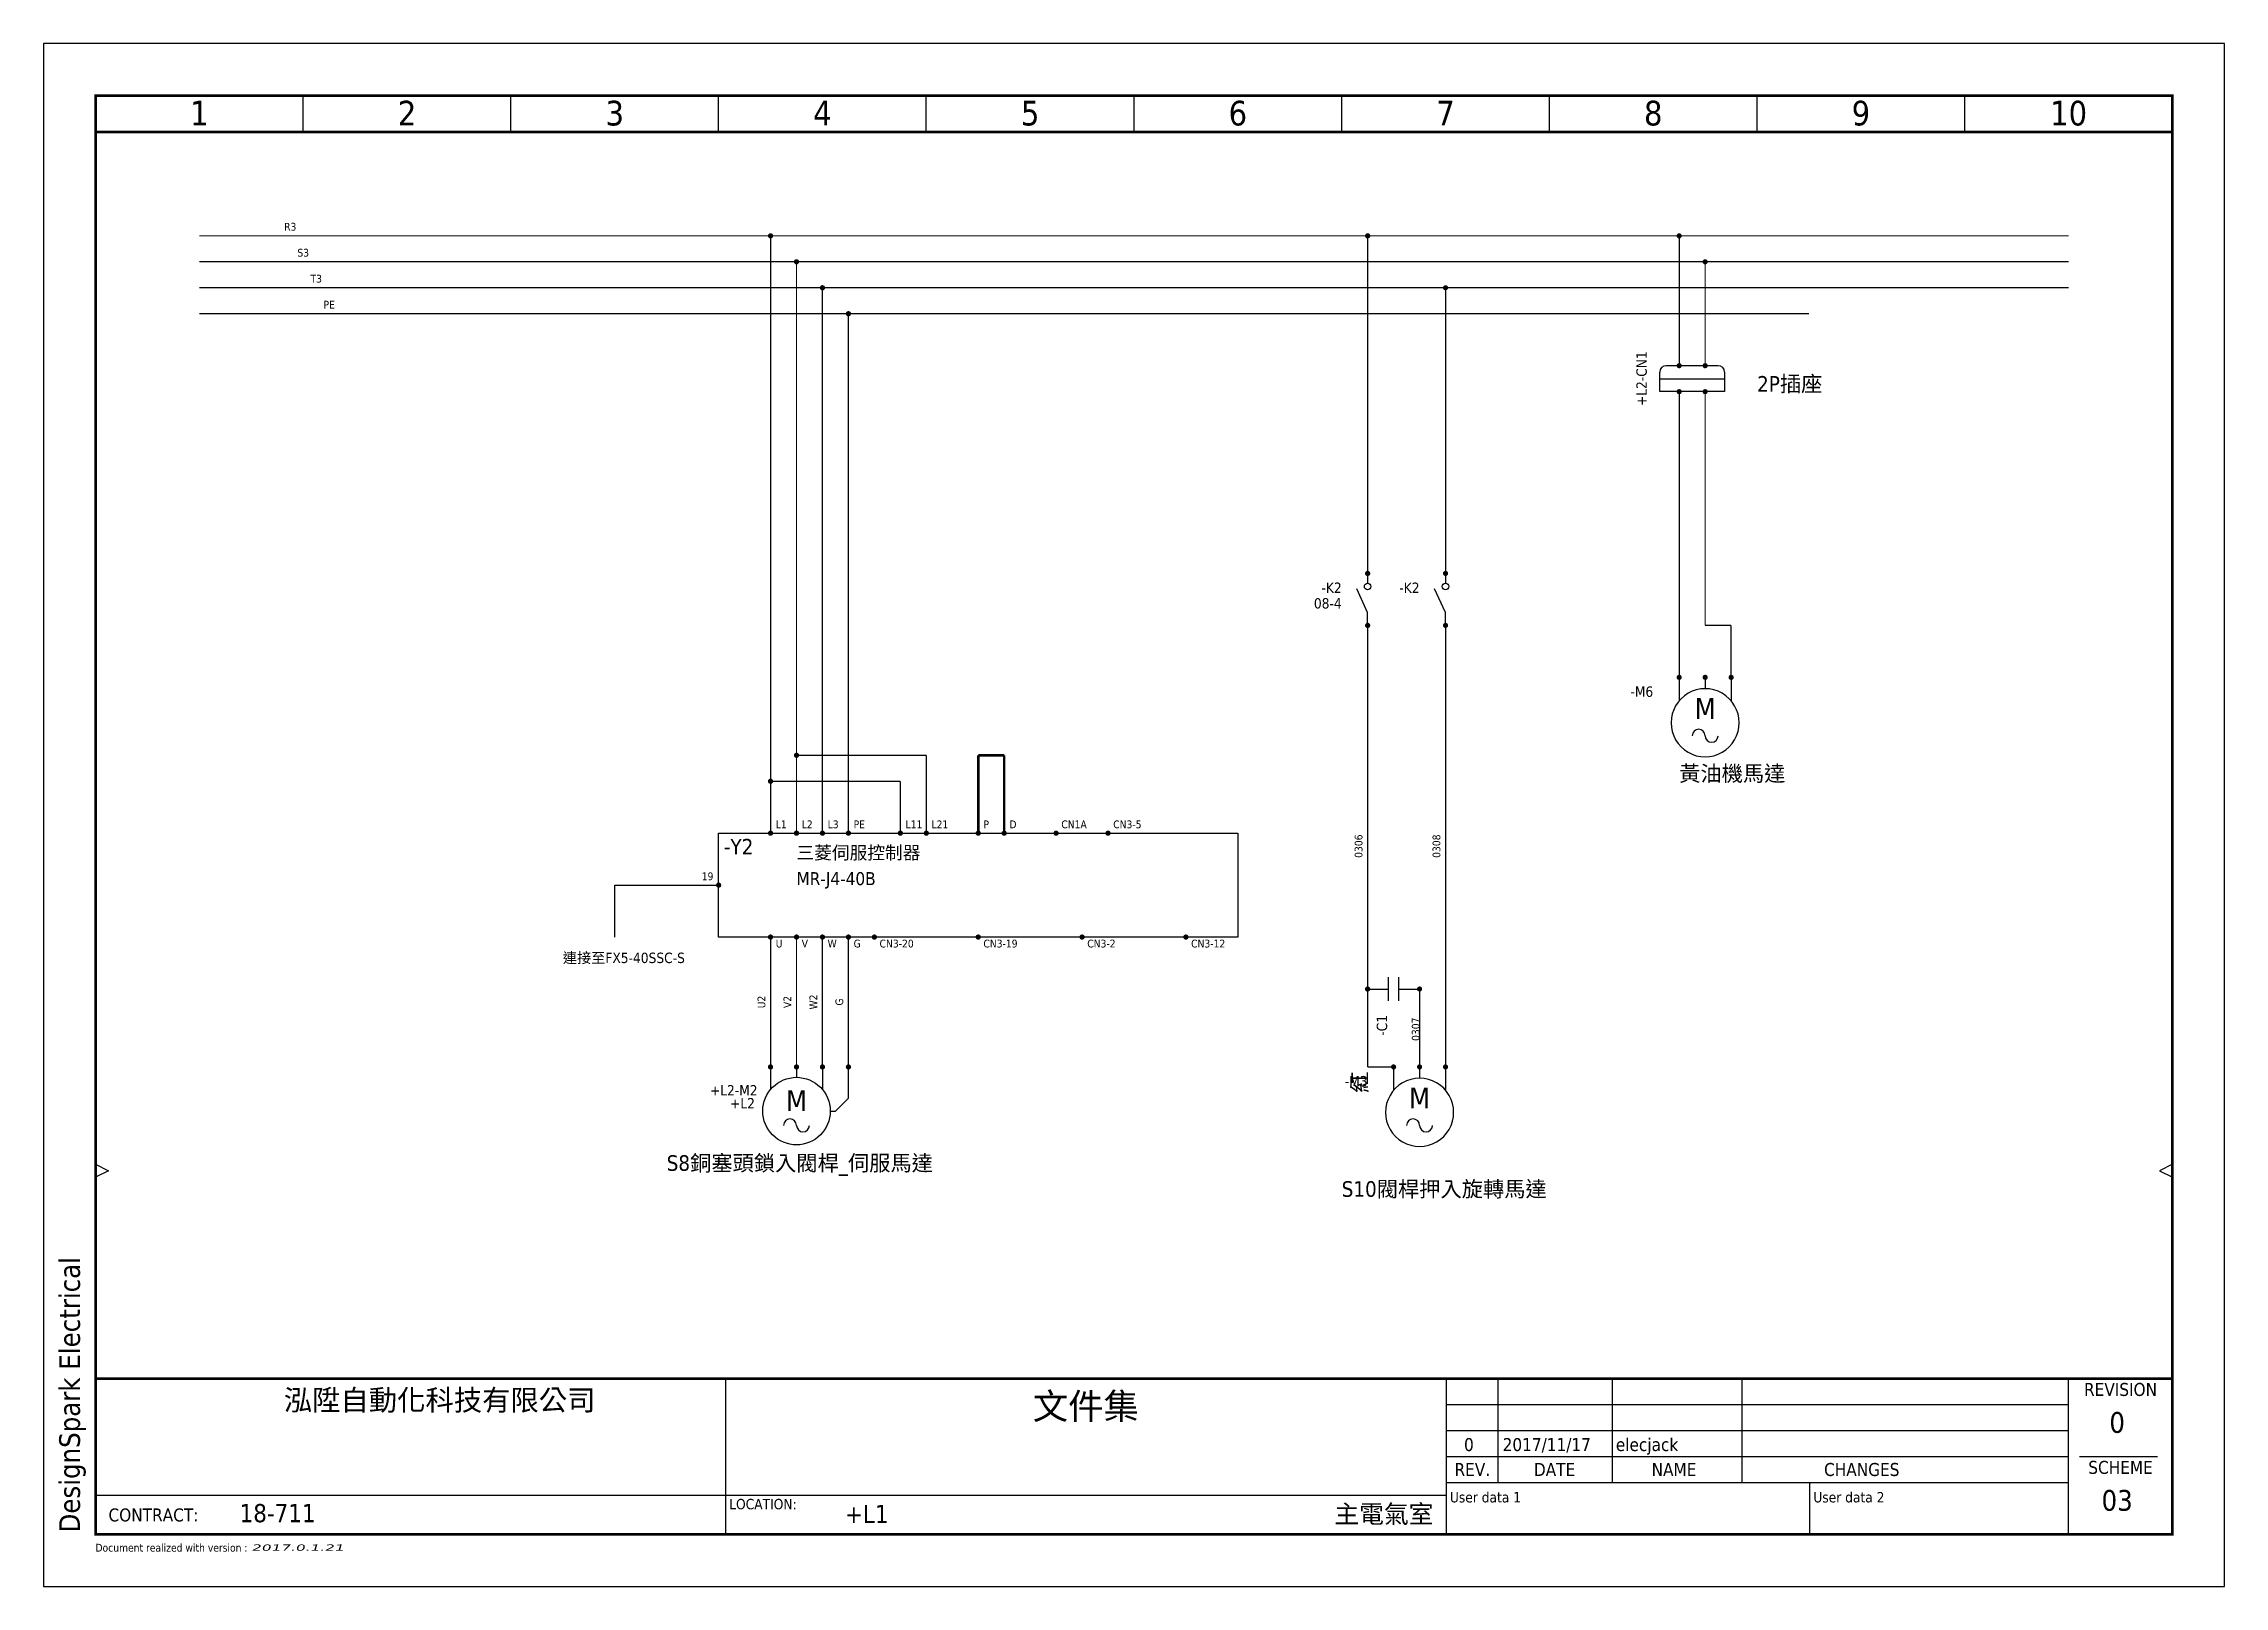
# Model space of a CAD drawing. Header units: millimetres. Extents: x 0 to 420, y 0 to 297.
import ezdxf
from ezdxf.enums import TextEntityAlignment as Align
from ezdxf.lldxf.tags import DXFTag

# ---------------------------------------------------------------- set-up
doc = ezdxf.new("R2010")
doc.units = ezdxf.units.MM
doc.header["$LTSCALE"] = 10
doc.linetypes.add('CONTINU', pattern=[0])
doc.layers.add('DoNotPrint', color=7, linetype='Continuous', plot=False)
doc.layers.add('TITLEBLOCK', color=7, linetype='Continuous')
doc.styles.add('TAHOMA_STANDARD', font='tahoma.ttf')
doc.styles.add('tr_blackboxpt', font='tahoma.ttf', dxfattribs={"height": 1.5})
doc.styles.add('tr_line_equip', font='', dxfattribs={"height": 1.5})
doc.styles.get('tr_line_equip').set_extended_font_data('Tahoma')
tags = doc.linetypes.add('INTERROMPU', pattern=[0.75, 0.5, -0.25]).pattern_tags.tags
tags[6:7] = [DXFTag(74, 4), DXFTag(75, 0), DXFTag(340, '0'), DXFTag(46, 0.0), DXFTag(50, 0.0), DXFTag(44, 0.0), DXFTag(45, 0.0)]
tags[4:5] = [DXFTag(74, 4), DXFTag(75, 0), DXFTag(340, '0'), DXFTag(46, 0.0), DXFTag(50, 0.0), DXFTag(44, 0.0), DXFTag(45, 0.0)]
tags = doc.linetypes.add('INTERROMPU2', pattern=[0.375, 0.25, -0.125]).pattern_tags.tags
tags[6:7] = [DXFTag(74, 4), DXFTag(75, 0), DXFTag(340, '0'), DXFTag(46, 0.0), DXFTag(50, 0.0), DXFTag(44, 0.0), DXFTag(45, 0.0)]
tags[4:5] = [DXFTag(74, 4), DXFTag(75, 0), DXFTag(340, '0'), DXFTag(46, 0.0), DXFTag(50, 0.0), DXFTag(44, 0.0), DXFTag(45, 0.0)]

# ---------------------------------------------------------------- blocks, each defined once
blk = doc.blocks.new('EW_BB_BlackBox_2')
at = {"lineweight": 20, "style": 'TAHOMA_STANDARD'}
for tag, height, p in [('#TAG', 3, (1, -5)), ('#REF_DES_2', 2, (1, -10))]:
    blk.add_attdef(tag, text='', height=height, dxfattribs=at).set_placement(p, align=Align.BOTTOM_LEFT)
at = {"style": 'TAHOMA_STANDARD'}
blk.add_attdef('#REF_DES_1', (1, -7), '', height=2, dxfattribs=at)
blk = doc.blocks.new('TR-EL092T')
at = {"color": 0, "linetype": 'CONTINU'}
for p, q in [((0, 0), (0, -4.35)), ((5, 0), (5, -2)), ((10, 0), (10, -4.35))]:
    blk.add_line(p, q, dxfattribs=at)
for p, q in [((15, -6), (15, 0)), ((12.5, -8.5), (15, -6)), ((11.5, -8.5), (12.5, -8.5))]:
    blk.add_line(p, q)
blk.add_circle((5, -8.5), 6.5)
at = {"linetype": 'CONTINU'}
for centre, start, end in [((3.75, -11.25), 0, 180), ((6.25, -11.25), 180, 0)]:
    blk.add_arc(centre, 1.25, start, end, dxfattribs=at)
at = {"style": 'TAHOMA_STANDARD'}
blk.add_text('M', height=4, dxfattribs=at).set_placement((5, -8.5), align=Align.CENTER)
for tag, p in [('#P_TAG_0', (0.5, 0)), ('#P_TAG_1', (5.5, 0)), ('#P_TAG_2', (10.5, 0)), ('#P_TAG_3', (15.5, 0))]:
    blk.add_attdef(tag, p, '', height=1.5, dxfattribs=at)
at = {"linetype": 'CONTINU', "style": 'TAHOMA_STANDARD'}
for tag, p in [('#TAG', (-2.5, -3.5)), ('#TD_2', (-3.5, -9.5)), ('#TD_3', (-3.5, -12)), ('#TD_5', (-3.5, -14.5))]:
    blk.add_attdef(tag, text='', height=2, dxfattribs=at).set_placement(p, align=Align.TOP_RIGHT)
at = {"style": 'TAHOMA_STANDARD'}
blk.add_attdef('#LOC_TAG', text='', height=2, dxfattribs=at).set_placement((-3, -6), align=Align.TOP_RIGHT)
blk = doc.blocks.new('TR_FDP_BASEA3CA_EN')
at = {"color": 7}
for p, q in [((50, 280), (50, 287)), ((90, 280), (90, 287)), ((130, 280), (130, 287)), ((170, 280), (170, 287)), ((210, 280), (210, 287)), ((250, 280), (250, 287)), ((290, 280), (290, 287)), ((330, 280), (330, 287)), ((370, 280), (370, 287)), ((10, 81.25), (12.5, 80)), ((12.5, 80), (10, 78.75)), ((410, 81.25), (407.5, 80)), ((407.5, 80), (410, 78.75)), ((131.41, 10), (131.41, 40)), ((270.16, 10), (270.16, 40)), ((280.16, 20), (280.16, 40)), ((302.16, 20), (302.16, 40)), ((327.16, 20), (327.16, 40)), ((390, 10), (390, 40)), ((270.16, 35), (390, 35)), ((270.16, 30), (390, 30)), ((270.16, 25), (390, 25)), ((392.11, 25), (407.11, 25)), ((270.16, 17.5), (10, 17.5)), ((270.16, 20), (390, 20)), ((340.08, 20), (340.08, 10))]:
    blk.add_line(p, q, dxfattribs=at)
at = {"color": 7, "const_width": 0.5}
blk.add_lwpolyline([(10, 287), (410, 287), (410, 10), (10, 10)], close=True, dxfattribs=at)
for points in [[(10, 280), (410, 280)], [(10, 40), (410, 40)]]:
    blk.add_lwpolyline(points, dxfattribs=at)
at = {"layer": 'DoNotPrint', "color": 7}
for p, q in [((420, 297), (0, 297)), ((0, 297), (0, 0)), ((420, 0), (420, 297)), ((0, 0), (420, 0))]:
    blk.add_line(p, q, dxfattribs=at)
at = {"color": 7, "style": 'TAHOMA_STANDARD'}
for s, p in [('REVISION', (400, 37.91)), ('CHANGES', (350.16, 22.5)), ('SCHEME', (400, 22.91))]:
    blk.add_text(s, height=2.5, dxfattribs=at).set_placement(p, align=Align.MIDDLE_CENTER)
for s, p in [('REV.', (275.16, 22.5)), ('DATE', (291, 22.5)), ('NAME', (314, 22.5))]:
    blk.add_text(s, height=2.5, dxfattribs=at).set_placement(p, align=Align.MIDDLE)
for s, height, p in [('LOCATION:', 2, (132.04, 15.84)), ('CONTRACT:', 2.5, (12.5, 13.75)), ('Document realized with version :', 1.5, (9.99, 7.44))]:
    blk.add_text(s, height=height, dxfattribs=at).set_placement(p, align=Align.MIDDLE_LEFT)
for tag, height, p in [('#COL', 4.75, (30, 281.25)), ('#COL', 4.75, (70, 281.25)), ('#COL', 4.75, (110, 281.25)), ('#COL', 4.75, (150, 281.25)), ('#COL', 4.75, (190, 281.25)), ('#COL', 4.75, (230, 281.25)), ('#COL', 4.75, (270, 281.25)), ('#COL', 4.75, (310, 281.25)), ('#COL', 4.75, (350, 281.25)), ('#COL', 4.75, (390, 281.25)), ('#PROJECT_DWG_OFFICE', 4, (76.27, 33.86)), ('#BUNDLE_TZ_0_L1', 5, (200.73, 32.17)), ('#PROJECT_DWG_OFFICE_ADDRESS_1', 3, (76.27, 28.22)), ('#PROJECT_DWG_OFFICE_ADDRESS_2', 3, (76.27, 24.16)), ('#FOLIO_TZ_1_L1', 4, (200.8, 24.51)), ('#PROJECT_DWG_OFFICE_ADDRESS_3', 3, (76.27, 19.93)), ('#FOLIO_TZ_2_L1', 4, (200.74, 18.8))]:
    blk.add_attdef(tag, text='', height=height, dxfattribs=at).set_placement(p, align=Align.CENTER)
blk.add_attdef('#APP_NAME', text='', height=4, rotation=90, dxfattribs=at).set_placement((5, 10.37), align=Align.MIDDLE_LEFT)
for tag, height, p in [('#REV_NO_-0', 2.5, (274.5, 37.3)), ('#REV_NO_-1', 2.5, (274.5, 32.4)), ('#REV_NO', 4, (399.35, 31.56)), ('#REV_NO_-2', 2.5, (274.5, 27.3)), ('#FOLIO_TAG', 4, (399.35, 16.56))]:
    blk.add_attdef(tag, text='', height=height, dxfattribs=at).set_placement(p, align=Align.MIDDLE_CENTER)
for tag, height, p in [('#REV_CREATED_ON_-0', 2.5, (281, 37.2)), ('#REV_CREATED_BY_-0', 2.5, (302.7, 37.3)), ('#REV_NO_-0_TZ_0_L1', 2.5, (327.9, 37.3)), ('#REV_CREATED_BY_-1', 2.5, (302.7, 32.4)), ('#REV_CREATED_ON_-1', 2.5, (281, 32.1)), ('#REV_NO_-1_TZ_0_L1', 2.5, (327.9, 32.1)), ('#REV_CREATED_ON_-2', 2.5, (281, 27.3)), ('#REV_CREATED_BY_-2', 2.5, (302.8, 27.3)), ('#REV_NO_-2_TZ_0_L1', 2.5, (327.9, 27.5)), ('#FOLIO_LOC_TAG', 3.5, (154.33, 13.94))]:
    blk.add_attdef(tag, text='', height=height, dxfattribs=at).set_placement(p, align=Align.MIDDLE_LEFT)
for tag, p, height in [('##BUNDLE_TX_0_EN', (270.84, 16.16), 2), ('##BUNDLE_TX_1_EN', (340.84, 16.16), 2), ('#BUNDLE_TX_0', (271.84, 12.16), 2.5), ('#BUNDLE_TX_1', (342.1, 12.16), 2.5)]:
    blk.add_attdef(tag, p, '', height=height, dxfattribs=at)
blk.add_attdef('#PROJECT_CONTRACT_NUM', text='', height=3.5, dxfattribs=at).set_placement((37.75, 11.3), align=Align.BOTTOM_LEFT)
blk.add_attdef('#FOLIO_LOC_TZ_0_L1', text='', height=3.5, dxfattribs=at).set_placement((267.68, 13.94), align=Align.MIDDLE_RIGHT)
at = {"color": 7, "style": 'TAHOMA_STANDARD', "oblique": 15, "width": 2.071003}
blk.add_attdef('#ELVER', text='', height=1.21, dxfattribs=at).set_placement((40, 7.46), align=Align.MIDDLE_LEFT)
blk = doc.blocks.new('TR-VX006')
at = {"color": 0}
for p, q in [((0, 0), (0, -4)), ((0, -6), (0, -10))]:
    blk.add_line(p, q, dxfattribs=at)
for p, q in [((-2.25, -4), (2.25, -4)), ((-2.25, -6), (2.25, -6))]:
    blk.add_line(p, q)
at = {"style": 'TAHOMA_STANDARD'}
blk.add_attdef('#P_TAG_0', (0.5, 0), '', height=1.5, dxfattribs=at)
for tag, p in [('#TAG', (-5, -3.75)), ('#TD_2', (-5, -6.75))]:
    blk.add_attdef(tag, text='', height=2, dxfattribs=at).set_placement(p, align=Align.RIGHT)
at = {"linetype": 'CONTINU', "style": 'TAHOMA_STANDARD'}
for tag, p in [('#COM_TX_0', (-4.98, -9.71)), ('#COM_TX_1', (-4.98, -12.78))]:
    blk.add_attdef(tag, text='', height=2, dxfattribs=at).set_placement(p, align=Align.RIGHT)
at = {"style": 'TAHOMA_STANDARD'}
blk.add_attdef('#P_TAG_1', text='', height=1.5, dxfattribs=at).set_placement((0.5, -10), align=Align.TOP_LEFT)
blk = doc.blocks.new('TR-EL092')
at = {"color": 0, "linetype": 'CONTINU'}
for p, q in [((0, 0), (0, -4.5)), ((5, 0), (5, -2.19)), ((10, 0), (10, -4.5))]:
    blk.add_line(p, q, dxfattribs=at)
for p, q in [((0.36, -4.11), (-0.21, -4.76)), ((1.01, -3.54), (0.36, -4.11)), ((1.72, -3.07), (1.01, -3.54)), ((2.49, -2.69), (1.72, -3.07)), ((3.3, -2.41), (2.49, -2.69)), ((4.14, -2.24), (3.3, -2.41)), ((5, -2.19), (4.14, -2.24)), ((5.86, -2.24), (5, -2.19)), ((6.7, -2.41), (5.86, -2.24)), ((7.51, -2.69), (6.7, -2.41)), ((8.28, -3.07), (7.51, -2.69)), ((8.99, -3.54), (8.28, -3.07)), ((9.64, -4.11), (8.99, -3.54)), ((10.21, -4.76), (9.64, -4.11)), ((-1.51, -7.89), (-1.56, -8.75)), ((-1.34, -7.05), (-1.51, -7.89)), ((-1.06, -6.24), (-1.34, -7.05)), ((-0.68, -5.47), (-1.06, -6.24)), ((-0.21, -4.76), (-0.68, -5.47)), ((10.68, -5.47), (10.21, -4.76)), ((11.06, -6.24), (10.68, -5.47)), ((11.34, -7.05), (11.06, -6.24)), ((11.51, -7.89), (11.34, -7.05)), ((11.56, -8.75), (11.51, -7.89)), ((-1.56, -8.75), (-1.51, -9.61)), ((-1.51, -9.61), (-1.34, -10.45)), ((-1.34, -10.45), (-1.06, -11.26)), ((-1.06, -11.26), (-0.68, -12.03)), ((-0.68, -12.03), (-0.21, -12.74)), ((10.21, -12.74), (10.68, -12.03)), ((10.68, -12.03), (11.06, -11.26)), ((11.06, -11.26), (11.34, -10.45)), ((11.34, -10.45), (11.51, -9.61)), ((11.51, -9.61), (11.56, -8.75)), ((-0.21, -12.74), (0.36, -13.39)), ((0.36, -13.39), (1.01, -13.96)), ((1.01, -13.96), (1.72, -14.43)), ((1.72, -14.43), (2.49, -14.81)), ((2.49, -14.81), (3.3, -15.09)), ((3.3, -15.09), (4.14, -15.26)), ((4.14, -15.26), (5, -15.31)), ((5, -15.31), (5.86, -15.26)), ((5.86, -15.26), (6.7, -15.09)), ((6.7, -15.09), (7.51, -14.81)), ((7.51, -14.81), (8.28, -14.43)), ((8.28, -14.43), (8.99, -13.96)), ((8.99, -13.96), (9.64, -13.39)), ((9.64, -13.39), (10.21, -12.74))]:
    blk.add_line(p, q)
at = {"linetype": 'CONTINU'}
for centre, start, end in [((3.75, -11.25), 0, 180), ((6.25, -11.25), 180, 0)]:
    blk.add_arc(centre, 1.25, start, end, dxfattribs=at)
at = {"style": 'TAHOMA_STANDARD'}
blk.add_text('M', height=4, dxfattribs=at).set_placement((5, -8), align=Align.CENTER)
for tag, p in [('#P_TAG_0', (0.5, 0)), ('#P_TAG_1', (5.5, 0)), ('#P_TAG_2', (10.5, 0))]:
    blk.add_attdef(tag, p, '', height=1.5, dxfattribs=at)
at = {"linetype": 'CONTINU', "style": 'TAHOMA_STANDARD'}
for tag, p in [('#TAG', (-5, -3.75)), ('#TD_2', (-5, -6.75)), ('#TD_3', (-4.96, -9.56)), ('#COM_TX_0', (-4.96, -12.06)), ('#COM_TX_1', (-4.96, -14.55))]:
    blk.add_attdef(tag, text='', height=2, dxfattribs=at).set_placement(p, align=Align.RIGHT)
blk = doc.blocks.new('TR-EL067')
at = {"color": 0, "linetype": 'CONTINU'}
for p, q in [((0, 0), (0, -1.88)), ((0, -7.5), (-2.11, -2.97)), ((0, -10), (0, -7.5))]:
    blk.add_line(p, q, dxfattribs=at)
blk.add_circle((0, -2.5), 0.625, dxfattribs=at)
at = {"style": 'TAHOMA_STANDARD'}
blk.add_attdef('#P_TAG_0', (0.5, 0), '', height=1.5, dxfattribs=at)
at = {"linetype": 'CONTINU', "style": 'TAHOMA_STANDARD'}
for tag, p in [('#TAG', (-5, -3.75)), ('#CROSS_REF', (-5, -6.75)), ('#COM_TX_0', (-5, -9.66)), ('#COM_TX_1', (-5, -12.66))]:
    blk.add_attdef(tag, text='', height=2, dxfattribs=at).set_placement(p, align=Align.RIGHT)
at = {"style": 'TAHOMA_STANDARD'}
blk.add_attdef('#P_TAG_1', text='', height=1.5, dxfattribs=at).set_placement((0.5, -10), align=Align.TOP_LEFT)
blk = doc.blocks.new('EW_RLCON2P')
at = {"extrusion": (0, 0, -1)}
for p, q in [((0, 3.75), (3.75, 3.75)), ((0, -8.75), (0, 3.75)), ((2.5, 3.75), (2.5, -8.75)), ((3.75, -8.75), (0, -8.75))]:
    blk.add_line(p, q, dxfattribs=at)
blk.add_line((5, -7.5), (5, 2.5))
for centre, start, end in [((3.75, 2.5), 0, 90), ((3.75, -7.5), 270, 0)]:
    blk.add_arc(centre, 1.25, start, end)
at = {"color": 7, "style": 'TAHOMA_STANDARD'}
blk.add_attdef('#TAG', text='', height=2, dxfattribs=at).set_placement((2.5, 6.25), align=Align.CENTER)
at = {"style": 'TAHOMA_STANDARD'}
for tag, p in [('#P_TAG_0', (1.25, 0)), ('#P_TAG_1', (3.75, 0)), ('#P_TAG_2', (1.25, -5)), ('#P_TAG_3', (3.75, -5))]:
    blk.add_attdef(tag, text='', height=1.5, dxfattribs=at).set_placement(p, align=Align.MIDDLE_CENTER)
at = {"color": 7, "style": 'TAHOMA_STANDARD'}
for tag, p in [('#P_MNE_0', (10, 0)), ('#P_MNE_1', (10, -5))]:
    blk.add_attdef(tag, p, '', height=2, dxfattribs=at)

msp = doc.modelspace()

# ---------------------------------------------------------------- linework, layer by layer
at = {"color": 221}
for points in [[(140.28, 260, 0.45, 0.45, 1), (139.72, 260, 0.45, 0.45, 1)], [(255.28, 260, 0.45, 0.45, 1), (254.72, 260, 0.45, 0.45, 1)], [(315.27, 260, 0.45, 0.45, 1), (314.73, 260, 0.45, 0.45, 1)], [(145.28, 255, 0.45, 0.45, 1), (144.72, 255, 0.45, 0.45, 1)], [(320.27, 255, 0.45, 0.45, 1), (319.73, 255, 0.45, 0.45, 1)], [(150.28, 250, 0.45, 0.45, 1), (149.72, 250, 0.45, 0.45, 1)], [(270.27, 250, 0.45, 0.45, 1), (269.73, 250, 0.45, 0.45, 1)], [(155.28, 245, 0.45, 0.45, 1), (154.72, 245, 0.45, 0.45, 1)], [(145.28, 160, 0.45, 0.45, 1), (144.72, 160, 0.45, 0.45, 1)], [(140.28, 155, 0.45, 0.45, 1), (139.72, 155, 0.45, 0.45, 1)]]:
    msp.add_lwpolyline(points, format="xyseb", close=True, dxfattribs=at)
at = {"color": 14, "linetype": 'Continuous', "const_width": 0.25}
for points in [[(30, 260), (140, 260)], [(140, 155), (140, 260)], [(140, 260), (255, 260)], [(255, 195), (255, 260)], [(255, 260), (315, 260)], [(315, 260), (390, 260)], [(315, 235), (315, 260)], [(315, 175), (315, 230)], [(255, 100), (255, 185)], [(140, 145), (140, 155)], [(140, 155), (165, 155)], [(165, 145), (165, 155)], [(140, 100), (140, 125)], [(255, 100), (260, 100)]]:
    msp.add_lwpolyline(points, dxfattribs=at)
at = {"color": 7, "linetype": 'Continuous'}
for points, const_width in [([(30, 255), (145, 255)], 0.25), ([(145, 160), (145, 255)], 0.25), ([(145, 255), (320, 255)], 0.25), ([(320, 255), (390, 255)], 0.25), ([(145, 145), (145, 160)], 0.25), ([(180, 160), (185, 160)], 0.5), ([(180, 145), (180, 160)], 0.5), ([(185, 145), (185, 160)], 0.5), ([(145, 100), (145, 125)], 0.25), ([(265, 100), (265, 115)], 0.25)]:
    msp.add_lwpolyline(points, dxfattribs=dict(at, const_width=const_width))
at = {"color": 8, "linetype": 'Continuous', "const_width": 0.25}
for points in [[(320, 235), (320, 255)], [(30, 250), (150, 250)], [(150, 145), (150, 250)], [(150, 250), (270, 250)], [(270, 195), (270, 250)], [(270, 250), (390, 250)], [(320, 185), (320, 230)], [(270, 100), (270, 185)], [(320, 185), (325, 185)], [(325, 175), (325, 185)], [(145, 160), (170, 160)], [(170, 145), (170, 160)], [(150, 100), (150, 125)]]:
    msp.add_lwpolyline(points, dxfattribs=at)
at = {"color": 3, "linetype": 'INTERROMPU2', "const_width": 0.25}
for points in [[(30, 245), (155, 245)], [(155, 145), (155, 245)], [(155, 245), (340, 245)], [(155, 100), (155, 125)]]:
    msp.add_lwpolyline(points, dxfattribs=at)
at = {"color": 12}
for points in [[(315.27, 235, 0.45, 0.45, 1), (314.73, 235, 0.45, 0.45, 1)], [(320.27, 235, 0.45, 0.45, 1), (319.73, 235, 0.45, 0.45, 1)], [(315.27, 230, 0.45, 0.45, 1), (314.73, 230, 0.45, 0.45, 1)], [(320.27, 230, 0.45, 0.45, 1), (319.73, 230, 0.45, 0.45, 1)], [(255.28, 195, 0.45, 0.45, 1), (254.72, 195, 0.45, 0.45, 1)], [(270.27, 195, 0.45, 0.45, 1), (269.73, 195, 0.45, 0.45, 1)], [(255.28, 185, 0.45, 0.45, 1), (254.72, 185, 0.45, 0.45, 1)], [(270.27, 185, 0.45, 0.45, 1), (269.73, 185, 0.45, 0.45, 1)], [(315.27, 175, 0.45, 0.45, 1), (314.73, 175, 0.45, 0.45, 1)], [(320.27, 175, 0.45, 0.45, 1), (319.73, 175, 0.45, 0.45, 1)], [(325.27, 175, 0.45, 0.45, 1), (324.73, 175, 0.45, 0.45, 1)], [(140.28, 145, 0.45, 0.45, 1), (139.72, 145, 0.45, 0.45, 1)], [(145.28, 145, 0.45, 0.45, 1), (144.72, 145, 0.45, 0.45, 1)], [(150.28, 145, 0.45, 0.45, 1), (149.72, 145, 0.45, 0.45, 1)], [(155.28, 145, 0.45, 0.45, 1), (154.72, 145, 0.45, 0.45, 1)], [(165.28, 145, 0.45, 0.45, 1), (164.72, 145, 0.45, 0.45, 1)], [(170.28, 145, 0.45, 0.45, 1), (169.72, 145, 0.45, 0.45, 1)], [(180.28, 145, 0.45, 0.45, 1), (179.72, 145, 0.45, 0.45, 1)], [(185.28, 145, 0.45, 0.45, 1), (184.72, 145, 0.45, 0.45, 1)], [(195.28, 145, 0.45, 0.45, 1), (194.72, 145, 0.45, 0.45, 1)], [(205.28, 145, 0.45, 0.45, 1), (204.72, 145, 0.45, 0.45, 1)], [(130.28, 135, 0.45, 0.45, 1), (129.72, 135, 0.45, 0.45, 1)], [(140.28, 125, 0.45, 0.45, 1), (139.72, 125, 0.45, 0.45, 1)], [(145.28, 125, 0.45, 0.45, 1), (144.72, 125, 0.45, 0.45, 1)], [(150.28, 125, 0.45, 0.45, 1), (149.72, 125, 0.45, 0.45, 1)], [(155.28, 125, 0.45, 0.45, 1), (154.72, 125, 0.45, 0.45, 1)], [(160.28, 125, 0.45, 0.45, 1), (159.72, 125, 0.45, 0.45, 1)], [(180.28, 125, 0.45, 0.45, 1), (179.72, 125, 0.45, 0.45, 1)], [(200.28, 125, 0.45, 0.45, 1), (199.72, 125, 0.45, 0.45, 1)], [(220.28, 125, 0.45, 0.45, 1), (219.72, 125, 0.45, 0.45, 1)], [(255.28, 115, 0.45, 0.45, 1), (254.72, 115, 0.45, 0.45, 1)], [(265.27, 115, 0.45, 0.45, 1), (264.73, 115, 0.45, 0.45, 1)], [(140.28, 100, 0.45, 0.45, 1), (139.72, 100, 0.45, 0.45, 1)], [(145.28, 100, 0.45, 0.45, 1), (144.72, 100, 0.45, 0.45, 1)], [(150.28, 100, 0.45, 0.45, 1), (149.72, 100, 0.45, 0.45, 1)], [(155.28, 100, 0.45, 0.45, 1), (154.72, 100, 0.45, 0.45, 1)], [(260.27, 100, 0.45, 0.45, 1), (259.73, 100, 0.45, 0.45, 1)], [(265.27, 100, 0.45, 0.45, 1), (264.73, 100, 0.45, 0.45, 1)], [(270.27, 100, 0.45, 0.45, 1), (269.73, 100, 0.45, 0.45, 1)]]:
    msp.add_lwpolyline(points, format="xyseb", close=True, dxfattribs=at)
at = {"linetype": 'INTERROMPU'}
msp.add_lwpolyline([(130, 145), (230, 145), (230, 125), (130, 125)], close=True, dxfattribs=at)
at = {"color": 231, "linetype": 'Continuous'}
for points in [[(110, 125), (110, 135)], [(110, 135), (130, 135)]]:
    msp.add_lwpolyline(points, dxfattribs=at)

# ---------------------------------------------------------------- block references
at = {"rotation": 90}
for name, p, values in [('EW_RLCON2P', (315, 230), {'#TAG': '+L2-CN1'}), ('TR-VX006', (255, 115), {'#TAG': '-C1'})]:
    msp.add_blockref(name, p, dxfattribs=at).add_auto_attribs(values)
for name, p, values in [('TR-EL067', (255, 195), {'#TAG': '-K2', '#CROSS_REF': '08-4'}), ('TR-EL067', (270, 195), {'#TAG': '-K2'}), ('TR-EL092', (315, 175), {'#TAG': '-M6'}), ('EW_BB_BlackBox_2', (130, 145), {'#TAG': '-Y2'}), ('TR-EL092T', (140, 100), {'#TAG': '+L2-M2', '#LOC_TAG': '+L2'}), ('TR-EL092', (260, 100), {'#TAG': '-M3'})]:
    msp.add_blockref(name, p).add_auto_attribs(values)
at = {"layer": 'TITLEBLOCK'}
ref = msp.add_blockref('TR_FDP_BASEA3CA_EN', (0, 0), dxfattribs=at)
ref.add_attrib('#COL', '1', dxfattribs={"layer": '0', "color": 7, "height": 4.75, "style": 'TAHOMA_STANDARD'}).set_placement((30, 281.25), align=Align.CENTER)
ref.add_attrib('#COL', '2', dxfattribs={"layer": '0', "color": 7, "height": 4.75, "style": 'TAHOMA_STANDARD'}).set_placement((70, 281.25), align=Align.CENTER)
ref.add_attrib('#COL', '3', dxfattribs={"layer": '0', "color": 7, "height": 4.75, "style": 'TAHOMA_STANDARD'}).set_placement((110, 281.25), align=Align.CENTER)
ref.add_attrib('#COL', '4', dxfattribs={"layer": '0', "color": 7, "height": 4.75, "style": 'TAHOMA_STANDARD'}).set_placement((150, 281.25), align=Align.CENTER)
ref.add_attrib('#COL', '5', dxfattribs={"layer": '0', "color": 7, "height": 4.75, "style": 'TAHOMA_STANDARD'}).set_placement((190, 281.25), align=Align.CENTER)
ref.add_attrib('#COL', '6', dxfattribs={"layer": '0', "color": 7, "height": 4.75, "style": 'TAHOMA_STANDARD'}).set_placement((230, 281.25), align=Align.CENTER)
ref.add_attrib('#COL', '7', dxfattribs={"layer": '0', "color": 7, "height": 4.75, "style": 'TAHOMA_STANDARD'}).set_placement((270, 281.25), align=Align.CENTER)
ref.add_attrib('#COL', '8', dxfattribs={"layer": '0', "color": 7, "height": 4.75, "style": 'TAHOMA_STANDARD'}).set_placement((310, 281.25), align=Align.CENTER)
ref.add_attrib('#COL', '9', dxfattribs={"layer": '0', "color": 7, "height": 4.75, "style": 'TAHOMA_STANDARD'}).set_placement((350, 281.25), align=Align.CENTER)
ref.add_attrib('#COL', '10', dxfattribs={"layer": '0', "color": 7, "height": 4.75, "style": 'TAHOMA_STANDARD'}).set_placement((390, 281.25), align=Align.CENTER)
ref.add_attrib('#FOLIO_TAG', '03', dxfattribs={"layer": '0', "color": 7, "height": 4, "style": 'TAHOMA_STANDARD'}).set_placement((399.35, 16.56), align=Align.MIDDLE_CENTER)
ref.add_attrib('#FOLIO_LOC_TAG', '+L1', dxfattribs={"layer": '0', "color": 7, "height": 3.5, "style": 'TAHOMA_STANDARD'}).set_placement((154.33, 13.94), align=Align.MIDDLE_LEFT)
ref.add_attrib('#FOLIO_LOC_TZ_0_L1', '主電氣室', dxfattribs={"layer": '0', "color": 7, "height": 3.5, "style": 'TAHOMA_STANDARD'}).set_placement((267.68, 13.94), align=Align.MIDDLE_RIGHT)
ref.add_attrib('#BUNDLE_TZ_0_L1', '文件集', dxfattribs={"layer": '0', "color": 7, "height": 5, "style": 'TAHOMA_STANDARD'}).set_placement((200.73, 32.17), align=Align.CENTER)
ref.add_attrib('#PROJECT_CONTRACT_NUM', '18-711', dxfattribs={"layer": '0', "color": 7, "height": 3.5, "style": 'TAHOMA_STANDARD'}).set_placement((37.75, 11.3), align=Align.BOTTOM_LEFT)
ref.add_attrib('#REV_NO', '0', dxfattribs={"layer": '0', "color": 7, "height": 4, "style": 'TAHOMA_STANDARD'}).set_placement((399.35, 31.56), align=Align.MIDDLE_CENTER)
ref.add_attrib('#ELVER', '2017.0.1.21', dxfattribs={"layer": '0', "color": 7, "height": 1.2071, "style": 'TAHOMA_STANDARD', "oblique": 15, "width": 2.071003}).set_placement((40, 7.46), align=Align.MIDDLE_LEFT)
ref.add_attrib('#PROJECT_DWG_OFFICE', '泓陞自動化科技有限公司', dxfattribs={"layer": '0', "color": 7, "height": 4, "style": 'TAHOMA_STANDARD'}).set_placement((76.27, 33.86), align=Align.CENTER)
ref.add_attrib('##BUNDLE_TX_0_EN', 'User data 1', (270.84, 16.16), dxfattribs={"layer": '0', "color": 7, "height": 2, "style": 'TAHOMA_STANDARD'})
ref.add_attrib('##BUNDLE_TX_1_EN', 'User data 2', (340.84, 16.16), dxfattribs={"layer": '0', "color": 7, "height": 2, "style": 'TAHOMA_STANDARD'})
ref.add_attrib('#REV_NO_-2', '0', dxfattribs={"layer": '0', "color": 7, "height": 2.5, "style": 'TAHOMA_STANDARD'}).set_placement((274.5, 27.3), align=Align.MIDDLE_CENTER)
ref.add_attrib('#REV_CREATED_ON_-2', '2017/11/17', dxfattribs={"layer": '0', "color": 7, "height": 2.5, "style": 'TAHOMA_STANDARD'}).set_placement((281, 27.3), align=Align.MIDDLE_LEFT)
ref.add_attrib('#REV_CREATED_BY_-2', 'elecjack', dxfattribs={"layer": '0', "color": 7, "height": 2.5, "style": 'TAHOMA_STANDARD'}).set_placement((302.8, 27.3), align=Align.MIDDLE_LEFT)
ref.add_attrib('#APP_NAME', 'DesignSpark Electrical', dxfattribs={"layer": '0', "color": 7, "height": 4, "rotation": 90, "style": 'TAHOMA_STANDARD'}).set_placement((5, 10.37), align=Align.MIDDLE_LEFT)

# ---------------------------------------------------------------- texts
at = {"color": 7, "style": 'tr_line_equip'}
for s, p in [('R3', (47.5, 261)), ('S3', (50, 256)), ('T3', (52.5, 251)), ('PE', (55, 246))]:
    msp.add_text(s, height=1.5, dxfattribs=at).set_placement(p, align=Align.CENTER)
at = {"style": 'TAHOMA_STANDARD'}
for s, height, p in [('2P插座', 3, (330, 230)), ('黃油機馬達', 3, (315, 155)), ('三菱伺服控制器', 2.5, (145, 140)), ('MR-J4-40B', 2.5, (145, 135)), ('連接至FX5-40SSC-S', 2, (100, 120)), ('S8銅塞頭鎖入閥桿_伺服馬達', 3, (120, 80)), ('S10閥桿押入旋轉馬達', 3, (250, 75))]:
    msp.add_text(s, height=height, dxfattribs=at).set_placement(p)
at = {"style": 'tr_blackboxpt'}
for s, p in [('L1', (141, 145.5)), ('L1', (141, 145.5)), ('L2', (146, 145.5)), ('L3', (151, 145.5)), ('PE', (156, 145.5)), ('L11', (166, 145.5)), ('L21', (171, 145.5)), ('P', (181, 145.5)), ('D', (186, 145.5)), ('CN1A', (196, 145.5)), ('CN3-5', (206, 145.5))]:
    msp.add_text(s, height=1.5, dxfattribs=at).set_placement(p, align=Align.BOTTOM_LEFT)
at = {"color": 7, "style": 'tr_line_equip'}
for s, p in [('0306', (254, 142.5)), ('0308', (269, 142.5)), ('U2', (139, 112.5)), ('V2', (144, 112.5)), ('W2', (149, 112.5)), ('G', (154, 112.5))]:
    msp.add_text(s, height=1.5, rotation=90, dxfattribs=at).set_placement(p, align=Align.CENTER)
at = {"style": 'tr_blackboxpt'}
msp.add_text('19', height=1.5, dxfattribs=at).set_placement((129, 135.5), align=Align.BOTTOM_RIGHT)
for s, p in [('U', (141, 124.5)), ('V', (146, 124.5)), ('W', (151, 124.5)), ('G', (156, 124.5)), ('CN3-20', (161, 124.5)), ('CN3-19', (181, 124.5)), ('CN3-2', (201, 124.5)), ('CN3-12', (221, 124.5))]:
    msp.add_text(s, height=1.5, dxfattribs=at).set_placement(p, align=Align.TOP_LEFT)
at = {"style": 'TAHOMA_STANDARD'}
for s, height, p in [('0307', 1.5, (265, 105)), ('紅', 3, (255, 95))]:
    msp.add_text(s, height=height, rotation=90, dxfattribs=at).set_placement(p)

doc.saveas('drawing.dxf')
